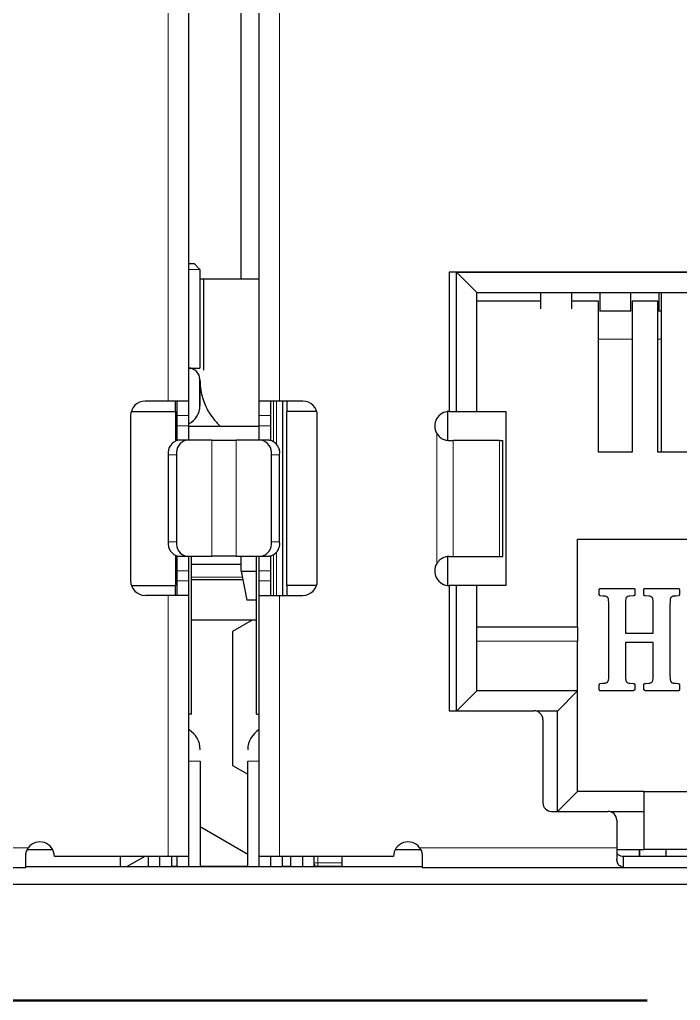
# Model space of a CAD drawing. Extents: x -260425 to 1294666, y -169889 to -2349.
# Drawn here: x 1001668.3 to 1001782.2, y -26633.6 to -26464.5 of the extents above; entities that cross this region are included whole.
import ezdxf

# ---------------------------------------------------------------- set-up
doc = ezdxf.new("R2010")
doc.units = 0
doc.header["$LTSCALE"] = 100
doc.layers.add('case', color=7, linetype='Continuous')
doc.layers.add('marking', color=7, linetype='Continuous')

# ---------------------------------------------------------------- blocks, each defined once
blk = doc.blocks.new('АТС')
at = {"layer": 'case', "lineweight": 18}
for points in [[(3236.9, 30.29), (3236.9, 30.29), (3236.9, -61.71), (3236.9, -61.71)], [(3256.1, -61.71), (3256.1, -61.71), (3256.1, 30.29), (3256.1, 30.29)], [(3242.35, -39.01), (3242.35, -39.01), (3240.4, -39.01), (3240.4, -39.01)], [(3316.9, -51.03), (3316.9, -51.03), (3311.1, -51.03), (3311.1, -51.03)], [(3321.9, -51.03), (3321.9, -51.03), (3321.3, -51.03), (3321.3, -51.03)], [(3255.04, -68.67), (3255.04, -68.67), (3255.04, -61.71), (3255.04, -61.71)], [(3255.58, -61.71), (3255.58, -61.71), (3255.58, -69.18), (3255.58, -69.18)], [(3238.4, -64.21), (3238.4, -64.21), (3240.4, -64.21), (3240.4, -64.21)], [(3252.6, -64.21), (3252.6, -64.21), (3254.6, -64.21), (3254.6, -64.21)], [(3240.4, -65.96), (3240.4, -65.96), (3238.4, -65.96), (3238.4, -65.96)], [(3252.6, -65.96), (3252.6, -65.96), (3254.6, -65.96), (3254.6, -65.96)], [(3283.2, -67.29), (3283.2, -67.29), (3283.2, -89.73), (3283.2, -89.73)], [(3244.41, -88.46), (3244.41, -88.46), (3244.41, -68.46), (3244.41, -68.46)], [(3248.59, -68.46), (3248.59, -68.46), (3248.59, -88.46), (3248.59, -88.46)], [(3286.04, -68.51), (3286.04, -68.51), (3286.04, -88.51), (3286.04, -88.51)], [(3294.03, -88.51), (3294.03, -88.51), (3294.03, -68.51), (3294.03, -68.51)], [(3236.9, -70.96), (3236.9, -70.96), (3238.31, -70.96), (3238.31, -70.96)], [(3256.1, -70.96), (3256.1, -70.96), (3254.69, -70.96), (3254.69, -70.96)], [(3238.31, -85.96), (3238.31, -85.96), (3236.9, -85.96), (3236.9, -85.96)], [(3256.1, -85.96), (3256.1, -85.96), (3254.69, -85.96), (3254.69, -85.96)], [(3255.58, -87.74), (3255.58, -87.74), (3255.58, -95.21), (3255.58, -95.21)], [(3255.04, -95.21), (3255.04, -95.21), (3255.04, -88.25), (3255.04, -88.25)], [(3240.4, -90.96), (3240.4, -90.96), (3238.4, -90.96), (3238.4, -90.96)], [(3252.6, -90.96), (3252.6, -90.96), (3254.6, -90.96), (3254.6, -90.96)], [(3240.4, -92.71), (3240.4, -92.71), (3238.4, -92.71), (3238.4, -92.71)], [(3240.9, -92.07), (3240.9, -92.07), (3249.66, -92.07), (3249.66, -92.07)], [(3254.6, -92.71), (3254.6, -92.71), (3252.6, -92.71), (3252.6, -92.71)], [(3236.9, -95.21), (3236.9, -95.21), (3236.9, -140.21), (3236.9, -140.21)], [(3256.1, -140.21), (3256.1, -140.21), (3256.1, -95.21), (3256.1, -95.21)], [(3307.5, -103.11), (3307.5, -103.11), (3290.1, -103.11), (3290.1, -103.11)], [(3178.75, -138.71), (3178.75, -138.71), (3212.75, -138.71), (3212.75, -138.71)], [(3262.7, -140.21), (3262.7, -140.21), (3262.7, -141.31), (3262.7, -141.31)], [(3280.25, -138.71), (3280.25, -138.71), (3314.25, -138.71), (3314.25, -138.71)], [(3262.05, -141.31), (3262.05, -141.31), (3262.7, -141.31), (3262.7, -141.31)], [(3262.7, -141.31), (3262.7, -141.31), (3262.7, -141.91), (3262.7, -141.91)], [(3262.7, -141.31), (3262.7, -141.31), (3266.85, -141.31), (3266.85, -141.31)]]:
    blk.add_open_spline(points, degree=3, dxfattribs=at)
at = {"layer": 'case', "lineweight": 25}
for points in [[(3240.4, 30.29), (3240.4, 30.29), (3240.4, -61.71), (3240.4, -61.71)], [(3252.6, -61.71), (3252.6, -61.71), (3252.6, 30.29), (3252.6, 30.29)], [(3249.45, -40.61), (3249.45, -40.61), (3249.45, 15.39), (3249.45, 15.39)], [(3240.4, -38.01), (3240.4, -38.01), (3241.35, -38.01), (3241.35, -38.01)], [(3242.35, -39.01), (3242.35, -39.01), (3241.35, -38.01), (3241.35, -38.01)], [(3242.35, -39.01), (3242.35, -39.01), (3242.35, -56.01), (3242.35, -56.01)], [(3391.15, -39.46), (3391.15, -39.46), (3285.35, -39.46), (3285.35, -39.46)], [(3285.35, -39.46), (3285.35, -39.46), (3285.35, -63.51), (3285.35, -63.51)], [(3286.6, -39.51), (3286.6, -39.51), (3391.15, -39.51), (3391.15, -39.51)], [(3286.6, -63.51), (3286.6, -63.51), (3286.6, -39.51), (3286.6, -39.51)], [(3286.6, -39.51), (3286.6, -39.51), (3290.1, -43.01), (3290.1, -43.01)], [(3242.35, -40.61), (3242.35, -40.61), (3242.95, -40.61), (3242.95, -40.61)], [(3242.95, -40.61), (3242.95, -40.61), (3242.95, -56.36), (3242.95, -56.36)], [(3242.95, -40.61), (3242.95, -40.61), (3252.6, -40.61), (3252.6, -40.61)], [(3290.1, -43.01), (3290.1, -43.01), (3388.9, -43.01), (3388.9, -43.01)], [(3290.1, -63.51), (3290.1, -63.51), (3290.1, -43.01), (3290.1, -43.01)], [(3301.1, -43.01), (3301.1, -43.01), (3301.1, -45.8), (3301.1, -45.8)], [(3306.5, -45.8), (3306.5, -45.8), (3306.5, -43.01), (3306.5, -43.01)], [(3311.3, -43.01), (3311.3, -43.01), (3311.3, -46.21), (3311.3, -46.21)], [(3316.7, -46.21), (3316.7, -46.21), (3316.7, -43.01), (3316.7, -43.01)], [(3321.5, -43.01), (3321.5, -43.01), (3321.5, -46.21), (3321.5, -46.21)], [(3321.9, -43.01), (3321.9, -43.01), (3321.9, -70.51), (3321.9, -70.51)], [(3301.1, -44.51), (3301.1, -44.51), (3290.1, -44.51), (3290.1, -44.51)], [(3306.7, -44.51), (3306.7, -44.51), (3306.5, -44.51), (3306.5, -44.51)], [(3311.1, -44.51), (3311.1, -44.51), (3306.7, -44.51), (3306.7, -44.51)], [(3311.1, -70.51), (3311.1, -70.51), (3311.1, -44.51), (3311.1, -44.51)], [(3316.9, -44.51), (3316.9, -44.51), (3316.9, -70.51), (3316.9, -70.51)], [(3321.3, -44.51), (3321.3, -44.51), (3316.9, -44.51), (3316.9, -44.51)], [(3321.3, -70.51), (3321.3, -70.51), (3321.3, -44.51), (3321.3, -44.51)], [(3316.7, -46.21), (3316.7, -46.21), (3311.3, -46.21), (3311.3, -46.21)], [(3321.9, -46.21), (3321.9, -46.21), (3321.5, -46.21), (3321.5, -46.21)], [(3240.4, -56.01), (3240.4, -56.01), (3242.35, -56.01), (3242.35, -56.01)], [(3242.35, -58.01), (3242.35, -56.92), (3241.48, -56.03), (3240.4, -56.01)], [(3242.35, -58.01), (3242.35, -58.01), (3242.35, -62.51), (3242.35, -62.51)], [(3236.9, -61.71), (3236.9, -61.71), (3232.9, -61.71), (3232.9, -61.71)], [(3240.4, -61.71), (3240.4, -61.71), (3236.9, -61.71), (3236.9, -61.71)], [(3238.15, -63.51), (3238.15, -63.51), (3238.15, -61.71), (3238.15, -61.71)], [(3238.4, -61.71), (3238.4, -61.71), (3238.4, -64.21), (3238.4, -64.21)], [(3240.4, -61.71), (3240.4, -61.71), (3240.4, -64.21), (3240.4, -64.21)], [(3240.4, -65.65), (3241.59, -65.06), (3242.35, -63.84), (3242.35, -62.51)], [(3256.1, -61.71), (3256.1, -61.71), (3252.6, -61.71), (3252.6, -61.71)], [(3252.6, -64.21), (3252.6, -64.21), (3252.6, -61.71), (3252.6, -61.71)], [(3254.6, -64.21), (3254.6, -64.21), (3254.6, -61.71), (3254.6, -61.71)], [(3260.1, -61.71), (3260.1, -61.71), (3256.1, -61.71), (3256.1, -61.71)], [(3256.6, -61.71), (3256.6, -61.71), (3256.6, -95.21), (3256.6, -95.21)], [(3257.35, -61.71), (3257.35, -61.71), (3257.35, -63.51), (3257.35, -63.51)], [(3262.6, -64.21), (3262.6, -62.83), (3261.48, -61.71), (3260.1, -61.71)], [(3230.4, -64.21), (3230.4, -64.21), (3230.4, -92.71), (3230.4, -92.71)], [(3230.5, -63.51), (3230.5, -63.51), (3238.15, -63.51), (3238.15, -63.51)], [(3238.15, -63.51), (3238.15, -63.51), (3238.15, -68.57), (3238.15, -68.57)], [(3238.4, -64.21), (3238.4, -64.21), (3238.4, -65.96), (3238.4, -65.96)], [(3240.4, -64.21), (3240.4, -64.21), (3240.4, -65.96), (3240.4, -65.96)], [(3252.6, -65.96), (3252.6, -65.96), (3252.6, -64.21), (3252.6, -64.21)], [(3254.6, -65.96), (3254.6, -65.96), (3254.6, -64.21), (3254.6, -64.21)], [(3262.5, -63.51), (3262.5, -63.51), (3257.35, -63.51), (3257.35, -63.51)], [(3257.35, -93.51), (3257.35, -93.51), (3257.35, -63.51), (3257.35, -63.51)], [(3262.6, -92.71), (3262.6, -92.71), (3262.6, -64.21), (3262.6, -64.21)], [(3285.1, -68.48), (3285.1, -68.48), (3285.1, -63.52), (3285.1, -63.52)], [(3285.35, -63.51), (3285.35, -63.51), (3286.6, -63.51), (3286.6, -63.51)], [(3286.6, -63.51), (3286.6, -63.51), (3290.1, -63.51), (3290.1, -63.51)], [(3290.1, -63.51), (3290.1, -63.51), (3295.1, -63.51), (3295.1, -63.51)], [(3295.1, -63.51), (3295.1, -63.51), (3295.1, -93.51), (3295.1, -93.51)], [(3238.4, -65.96), (3238.4, -65.96), (3238.4, -68.46), (3238.4, -68.46)], [(3240.4, -65.96), (3240.4, -65.96), (3240.4, -68.46), (3240.4, -68.46)], [(3240.4, -66.01), (3240.4, -66.01), (3252.6, -66.01), (3252.6, -66.01)], [(3252.6, -68.46), (3252.6, -68.46), (3252.6, -65.96), (3252.6, -65.96)], [(3254.6, -68.46), (3254.6, -68.46), (3254.6, -65.96), (3254.6, -65.96)], [(3238.67, -68.46), (3237.51, -68.69), (3236.73, -69.79), (3236.9, -70.96)], [(3240.08, -68.46), (3238.92, -68.69), (3238.15, -69.79), (3238.31, -70.96)], [(3238.67, -68.46), (3238.67, -68.46), (3238.4, -68.46), (3238.4, -68.46)], [(3238.4, -68.46), (3238.4, -68.46), (3238.4, -68.49), (3238.4, -68.49)], [(3240.08, -68.46), (3240.08, -68.46), (3238.67, -68.46), (3238.67, -68.46)], [(3244.41, -68.46), (3244.41, -68.46), (3240.08, -68.46), (3240.08, -68.46)], [(3244.41, -68.46), (3244.41, -68.46), (3246.5, -68.46), (3246.5, -68.46)], [(3246.5, -68.46), (3246.5, -68.46), (3248.59, -68.46), (3248.59, -68.46)], [(3252.92, -68.46), (3252.92, -68.46), (3248.59, -68.46), (3248.59, -68.46)], [(3254.33, -68.46), (3254.33, -68.46), (3252.92, -68.46), (3252.92, -68.46)], [(3254.69, -70.96), (3254.85, -69.79), (3254.08, -68.69), (3252.92, -68.46)], [(3256.1, -70.96), (3256.27, -69.79), (3255.49, -68.69), (3254.33, -68.46)], [(3254.33, -68.46), (3254.33, -68.46), (3254.6, -68.46), (3254.6, -68.46)], [(3254.6, -68.49), (3254.6, -68.49), (3254.6, -68.46), (3254.6, -68.46)], [(3285.35, -68.51), (3285.35, -68.51), (3286.04, -68.51), (3286.04, -68.51)], [(3294.03, -68.51), (3294.03, -68.51), (3286.04, -68.51), (3286.04, -68.51)], [(3294.03, -68.51), (3294.03, -68.51), (3294.57, -68.51), (3294.57, -68.51)], [(3294.57, -88.51), (3294.57, -88.51), (3294.57, -68.51), (3294.57, -68.51)], [(3236.9, -70.96), (3236.9, -70.96), (3236.9, -85.96), (3236.9, -85.96)], [(3238.31, -70.96), (3238.31, -70.96), (3238.31, -85.96), (3238.31, -85.96)], [(3254.69, -85.96), (3254.69, -85.96), (3254.69, -70.96), (3254.69, -70.96)], [(3256.1, -85.96), (3256.1, -85.96), (3256.1, -70.96), (3256.1, -70.96)], [(3316.9, -70.51), (3316.9, -70.51), (3311.1, -70.51), (3311.1, -70.51)], [(3327.1, -70.51), (3327.1, -70.51), (3321.3, -70.51), (3321.3, -70.51)], [(3236.9, -85.96), (3236.73, -87.13), (3237.51, -88.22), (3238.67, -88.46)], [(3238.31, -85.96), (3238.15, -87.13), (3238.92, -88.22), (3240.08, -88.46)], [(3252.92, -88.46), (3254.08, -88.22), (3254.85, -87.13), (3254.69, -85.96)], [(3254.33, -88.46), (3255.49, -88.22), (3256.27, -87.13), (3256.1, -85.96)], [(3307.5, -85.51), (3307.5, -85.51), (3371.5, -85.51), (3371.5, -85.51)], [(3307.5, -100.61), (3307.5, -100.61), (3307.5, -85.51), (3307.5, -85.51)], [(3238.15, -88.35), (3238.15, -88.35), (3238.15, -93.51), (3238.15, -93.51)], [(3238.4, -88.43), (3238.4, -88.43), (3238.4, -88.46), (3238.4, -88.46)], [(3238.4, -88.46), (3238.4, -88.46), (3238.67, -88.46), (3238.67, -88.46)], [(3238.4, -88.46), (3238.4, -88.46), (3238.4, -90.96), (3238.4, -90.96)], [(3238.67, -88.46), (3238.67, -88.46), (3240.08, -88.46), (3240.08, -88.46)], [(3240.08, -88.46), (3240.08, -88.46), (3244.41, -88.46), (3244.41, -88.46)], [(3240.4, -88.46), (3240.4, -88.46), (3240.4, -90.96), (3240.4, -90.96)], [(3240.9, -115.71), (3240.9, -115.71), (3240.9, -88.46), (3240.9, -88.46)], [(3246.5, -88.46), (3246.5, -88.46), (3244.41, -88.46), (3244.41, -88.46)], [(3248.59, -88.46), (3248.59, -88.46), (3246.5, -88.46), (3246.5, -88.46)], [(3248.59, -88.46), (3248.59, -88.46), (3252.92, -88.46), (3252.92, -88.46)], [(3249.45, -91.01), (3249.45, -91.01), (3249.45, -88.46), (3249.45, -88.46)], [(3252.1, -115.71), (3252.1, -115.71), (3252.1, -88.46), (3252.1, -88.46)], [(3252.6, -90.96), (3252.6, -90.96), (3252.6, -88.46), (3252.6, -88.46)], [(3252.92, -88.46), (3252.92, -88.46), (3254.33, -88.46), (3254.33, -88.46)], [(3254.6, -88.46), (3254.6, -88.46), (3254.33, -88.46), (3254.33, -88.46)], [(3254.6, -88.46), (3254.6, -88.46), (3254.6, -88.43), (3254.6, -88.43)], [(3254.6, -90.96), (3254.6, -90.96), (3254.6, -88.46), (3254.6, -88.46)], [(3285.1, -93.49), (3285.1, -93.49), (3285.1, -88.54), (3285.1, -88.54)], [(3285.35, -88.51), (3285.35, -88.51), (3286.04, -88.51), (3286.04, -88.51)], [(3286.04, -88.51), (3286.04, -88.51), (3294.03, -88.51), (3294.03, -88.51)], [(3294.03, -88.51), (3294.03, -88.51), (3294.57, -88.51), (3294.57, -88.51)], [(3238.4, -90.96), (3238.4, -90.96), (3238.4, -92.71), (3238.4, -92.71)], [(3240.4, -90.96), (3240.4, -90.96), (3240.4, -92.71), (3240.4, -92.71)], [(3240.9, -89.81), (3240.9, -89.81), (3249.45, -89.81), (3249.45, -89.81)], [(3249.45, -91.01), (3249.45, -91.01), (3250.45, -96.01), (3250.45, -96.01)], [(3249.45, -91.01), (3249.45, -91.01), (3252.1, -91.01), (3252.1, -91.01)], [(3252.6, -92.71), (3252.6, -92.71), (3252.6, -90.96), (3252.6, -90.96)], [(3254.6, -92.71), (3254.6, -92.71), (3254.6, -90.96), (3254.6, -90.96)], [(3238.4, -92.71), (3238.4, -92.71), (3238.4, -95.21), (3238.4, -95.21)], [(3240.4, -92.71), (3240.4, -92.71), (3240.4, -95.21), (3240.4, -95.21)], [(3241.12, -92.51), (3241.12, -92.51), (3240.9, -92.51), (3240.9, -92.51)], [(3249.75, -92.51), (3249.75, -92.51), (3241.12, -92.51), (3241.12, -92.51)], [(3252.6, -95.21), (3252.6, -95.21), (3252.6, -92.71), (3252.6, -92.71)], [(3254.6, -95.21), (3254.6, -95.21), (3254.6, -92.71), (3254.6, -92.71)], [(3260.1, -95.21), (3261.48, -95.21), (3262.6, -94.09), (3262.6, -92.71)], [(3230.53, -93.51), (3230.53, -93.51), (3238.15, -93.51), (3238.15, -93.51)], [(3238.15, -95.21), (3238.15, -95.21), (3238.15, -93.51), (3238.15, -93.51)], [(3257.35, -93.51), (3257.35, -93.51), (3257.35, -95.21), (3257.35, -95.21)], [(3262.47, -93.51), (3262.47, -93.51), (3257.35, -93.51), (3257.35, -93.51)], [(3286.6, -93.51), (3286.6, -93.51), (3285.35, -93.51), (3285.35, -93.51)], [(3285.35, -93.51), (3285.35, -93.51), (3285.35, -115.11), (3285.35, -115.11)], [(3286.6, -115.11), (3286.6, -115.11), (3286.6, -93.51), (3286.6, -93.51)], [(3290.1, -93.51), (3290.1, -93.51), (3286.6, -93.51), (3286.6, -93.51)], [(3290.1, -111.66), (3290.1, -111.66), (3290.1, -93.51), (3290.1, -93.51)], [(3295.1, -93.51), (3295.1, -93.51), (3290.1, -93.51), (3290.1, -93.51)], [(3311.22, -95.03), (3311.22, -95.03), (3311.22, -94.28), (3311.22, -94.28)], [(3311.43, -94.01), (3311.43, -94.01), (3317.08, -94.01), (3317.08, -94.01)], [(3317.36, -94.19), (3317.36, -94.19), (3317.36, -95.04), (3317.36, -95.04)], [(3318.91, -95.04), (3318.91, -95.04), (3318.91, -94.19), (3318.91, -94.19)], [(3319.19, -94.01), (3319.19, -94.01), (3324.85, -94.01), (3324.85, -94.01)], [(3325.05, -94.28), (3325.05, -94.28), (3325.05, -95.03), (3325.05, -95.03)], [(3236.9, -95.21), (3236.9, -95.21), (3232.9, -95.21), (3232.9, -95.21)], [(3240.4, -95.21), (3240.4, -95.21), (3236.9, -95.21), (3236.9, -95.21)], [(3240.4, -95.21), (3240.4, -95.21), (3240.4, -140.21), (3240.4, -140.21)], [(3252.1, -96.01), (3252.1, -96.01), (3250.45, -96.01), (3250.45, -96.01)], [(3252.6, -140.21), (3252.6, -140.21), (3252.6, -95.21), (3252.6, -95.21)], [(3252.6, -95.21), (3252.6, -95.21), (3256.1, -95.21), (3256.1, -95.21)], [(3256.1, -95.21), (3256.1, -95.21), (3260.1, -95.21), (3260.1, -95.21)], [(3311.4, -95.29), (3311.4, -95.29), (3311.22, -95.03), (3311.22, -95.03)], [(3311.86, -95.33), (3311.86, -95.33), (3311.4, -95.29), (3311.4, -95.29)], [(3312.19, -95.35), (3312.19, -95.35), (3311.86, -95.33), (3311.86, -95.33)], [(3312.86, -109.31), (3312.86, -109.31), (3312.86, -96.37), (3312.86, -96.37)], [(3315.74, -96.37), (3315.74, -96.37), (3315.73, -97.03), (3315.73, -97.03)], [(3317.09, -95.29), (3317.09, -95.29), (3316.47, -95.34), (3316.47, -95.34)], [(3319.8, -95.34), (3319.8, -95.34), (3319.18, -95.29), (3319.18, -95.29)], [(3320.55, -97.03), (3320.55, -97.03), (3320.54, -96.37), (3320.54, -96.37)], [(3324.42, -95.33), (3324.42, -95.33), (3324.09, -95.35), (3324.09, -95.35)], [(3324.87, -95.29), (3324.87, -95.29), (3324.42, -95.33), (3324.42, -95.33)], [(3325.05, -95.03), (3325.05, -95.03), (3324.87, -95.29), (3324.87, -95.29)], [(3315.73, -97.03), (3315.73, -97.03), (3315.73, -101.75), (3315.73, -101.75)], [(3320.55, -101.75), (3320.55, -101.75), (3320.55, -97.03), (3320.55, -97.03)], [(3323.41, -97.06), (3323.41, -97.06), (3323.41, -108.62), (3323.41, -108.62)], [(3252.1, -99.51), (3252.1, -99.51), (3240.9, -99.51), (3240.9, -99.51)], [(3251.38, -99.51), (3251.38, -99.51), (3248, -101.46), (3248, -101.46)], [(3290.1, -100.61), (3290.1, -100.61), (3307.5, -100.61), (3307.5, -100.61)], [(3248, -101.46), (3248, -101.46), (3248, -124.55), (3248, -124.55)], [(3307.5, -111.66), (3307.5, -111.66), (3307.5, -103.11), (3307.5, -103.11)], [(3315.73, -101.75), (3315.73, -101.75), (3320.55, -101.75), (3320.55, -101.75)], [(3320.55, -103.36), (3320.55, -103.36), (3315.73, -103.36), (3315.73, -103.36)], [(3315.73, -103.36), (3315.73, -103.36), (3315.73, -108.64), (3315.73, -108.64)], [(3320.55, -108.64), (3320.55, -108.64), (3320.55, -103.36), (3320.55, -103.36)], [(3315.73, -108.64), (3315.73, -108.64), (3315.74, -109.3), (3315.74, -109.3)], [(3320.54, -109.3), (3320.54, -109.3), (3320.55, -108.64), (3320.55, -108.64)], [(3311.22, -110.65), (3311.22, -110.65), (3311.4, -110.39), (3311.4, -110.39)], [(3311.22, -111.4), (3311.22, -111.4), (3311.22, -110.65), (3311.22, -110.65)], [(3311.4, -110.39), (3311.4, -110.39), (3311.86, -110.35), (3311.86, -110.35)], [(3311.86, -110.35), (3311.86, -110.35), (3312.19, -110.33), (3312.19, -110.33)], [(3316.47, -110.34), (3316.47, -110.34), (3317.09, -110.39), (3317.09, -110.39)], [(3317.36, -111.49), (3317.36, -111.49), (3317.08, -111.67), (3317.08, -111.67)], [(3317.36, -110.65), (3317.36, -110.65), (3317.36, -111.49), (3317.36, -111.49)], [(3318.91, -111.49), (3318.91, -111.49), (3318.91, -110.65), (3318.91, -110.65)], [(3319.19, -111.67), (3319.19, -111.67), (3318.91, -111.49), (3318.91, -111.49)], [(3319.18, -110.39), (3319.18, -110.39), (3319.8, -110.34), (3319.8, -110.34)], [(3324.1, -110.33), (3324.1, -110.33), (3324.44, -110.35), (3324.44, -110.35)], [(3324.44, -110.35), (3324.44, -110.35), (3324.9, -110.39), (3324.9, -110.39)], [(3324.9, -110.39), (3324.9, -110.39), (3325.05, -110.66), (3325.05, -110.66)], [(3325.05, -110.66), (3325.05, -110.66), (3325.05, -111.4), (3325.05, -111.4)], [(3286.65, -115.11), (3286.65, -115.11), (3290.1, -111.66), (3290.1, -111.66)], [(3307.5, -111.66), (3307.5, -111.66), (3290.1, -111.66), (3290.1, -111.66)], [(3304, -115.16), (3304, -115.16), (3307.5, -111.66), (3307.5, -111.66)], [(3307.5, -129.01), (3307.5, -129.01), (3307.5, -111.66), (3307.5, -111.66)], [(3317.08, -111.67), (3317.08, -111.67), (3311.43, -111.67), (3311.43, -111.67)], [(3324.88, -111.67), (3324.88, -111.67), (3319.19, -111.67), (3319.19, -111.67)], [(3240.9, -115.71), (3240.9, -115.71), (3240.4, -115.71), (3240.4, -115.71)], [(3252.1, -115.71), (3252.1, -115.71), (3252.6, -115.71), (3252.6, -115.71)], [(3285.35, -115.11), (3285.35, -115.11), (3300, -115.11), (3300, -115.11)], [(3304, -115.16), (3304, -115.16), (3300.38, -115.16), (3300.38, -115.16)], [(3301.5, -116.61), (3301.5, -116.61), (3301.5, -130.96), (3301.5, -130.96)], [(3304, -132.46), (3304, -132.46), (3304, -115.16), (3304, -115.16)], [(3242.4, -121.81), (3242.4, -120.39), (3241.65, -119.08), (3240.44, -118.36)], [(3252.56, -118.36), (3251.35, -119.09), (3250.6, -120.39), (3250.6, -121.81)], [(3242.4, -123.81), (3242.4, -123.81), (3242.4, -142.01), (3242.4, -142.01)], [(3248, -124.55), (3248, -124.55), (3250.6, -126.06), (3250.6, -126.06)], [(3250.6, -142.01), (3250.6, -142.01), (3250.6, -123.81), (3250.6, -123.81)], [(3304.05, -132.46), (3304.05, -132.46), (3307.5, -129.01), (3307.5, -129.01)], [(3319, -129.01), (3319, -129.01), (3307.5, -129.01), (3307.5, -129.01)], [(3319, -132.51), (3319, -132.51), (3319, -129.01), (3319, -129.01)], [(3319, -129.01), (3319, -129.01), (3360, -129.01), (3360, -129.01)], [(3303, -132.46), (3303, -132.46), (3312.75, -132.46), (3312.75, -132.46)], [(3319, -132.51), (3319, -132.51), (3313.13, -132.51), (3313.13, -132.51)], [(3319, -139.01), (3319, -139.01), (3319, -132.51), (3319, -132.51)], [(3250.6, -139.88), (3250.6, -139.88), (3242.4, -135.14), (3242.4, -135.14)], [(3314.25, -133.96), (3314.25, -133.96), (3314.25, -138.71), (3314.25, -138.71)], [(3212.25, -140.21), (3212.25, -140.21), (3212.25, -142.21), (3212.25, -142.21)], [(3212.59, -139.01), (3212.59, -139.01), (3216.94, -139.01), (3216.94, -139.01)], [(3236.9, -140.21), (3236.9, -140.21), (3217.25, -140.21), (3217.25, -140.21)], [(3228.65, -142.01), (3228.65, -142.01), (3228.65, -140.21), (3228.65, -140.21)], [(3232.83, -140.21), (3232.83, -140.21), (3229.71, -142.01), (3229.71, -142.01)], [(3233.45, -140.21), (3233.45, -140.21), (3233.45, -142.01), (3233.45, -142.01)], [(3235.45, -142.01), (3235.45, -142.01), (3235.45, -140.21), (3235.45, -140.21)], [(3240.4, -140.21), (3240.4, -140.21), (3236.9, -140.21), (3236.9, -140.21)], [(3237.45, -140.21), (3237.45, -140.21), (3237.45, -142.01), (3237.45, -142.01)], [(3238.4, -140.21), (3238.4, -140.21), (3238.4, -142.01), (3238.4, -142.01)], [(3240.4, -140.21), (3240.4, -140.21), (3240.4, -142.01), (3240.4, -142.01)], [(3256.1, -140.21), (3256.1, -140.21), (3252.6, -140.21), (3252.6, -140.21)], [(3252.6, -142.01), (3252.6, -142.01), (3252.6, -140.21), (3252.6, -140.21)], [(3254.6, -142.01), (3254.6, -142.01), (3254.6, -140.21), (3254.6, -140.21)], [(3275.75, -140.21), (3275.75, -140.21), (3256.1, -140.21), (3256.1, -140.21)], [(3256.6, -142.01), (3256.6, -142.01), (3256.6, -140.21), (3256.6, -140.21)], [(3258.05, -142.01), (3258.05, -142.01), (3258.05, -140.21), (3258.05, -140.21)], [(3260.05, -140.21), (3260.05, -140.21), (3260.05, -142.01), (3260.05, -142.01)], [(3262.05, -142.01), (3262.05, -142.01), (3262.05, -140.21), (3262.05, -140.21)], [(3266.85, -140.21), (3266.85, -140.21), (3266.85, -142.01), (3266.85, -142.01)], [(3276.06, -139.01), (3276.06, -139.01), (3280.43, -139.01), (3280.43, -139.01)], [(3280.75, -142.21), (3280.75, -142.21), (3280.75, -140.21), (3280.75, -140.21)], [(3314.25, -138.71), (3314.25, -138.71), (3314.25, -140.71), (3314.25, -140.71)], [(3314.25, -139.01), (3314.25, -139.01), (3319, -139.01), (3319, -139.01)], [(3315.42, -142.17), (3315.42, -142.17), (3315.42, -140.19), (3315.42, -140.19)], [(3315.42, -140.19), (3315.42, -140.19), (3361.08, -140.19), (3361.08, -140.19)], [(3318.1, -139.01), (3318.1, -139.01), (3318.1, -140.19), (3318.1, -140.19)], [(3318.15, -139.01), (3318.15, -139.01), (3318.15, -140.19), (3318.15, -140.19)], [(3360, -139.01), (3360, -139.01), (3319, -139.01), (3319, -139.01)], [(3322.75, -140.19), (3322.75, -140.19), (3322.75, -139.01), (3322.75, -139.01)], [(3280.75, -142.01), (3280.75, -142.01), (3212.25, -142.01), (3212.25, -142.01)], [(3237.5, -141.91), (3237.5, -141.91), (3237.5, -142.01), (3237.5, -142.01)], [(3237.5, -141.91), (3237.5, -141.91), (3238.4, -141.91), (3238.4, -141.91)], [(3242.4, -141.91), (3242.4, -141.91), (3242.85, -141.91), (3242.85, -141.91)], [(3242.85, -141.91), (3242.85, -141.91), (3242.85, -142.01), (3242.85, -142.01)], [(3242.85, -141.91), (3242.85, -141.91), (3250.6, -141.91), (3250.6, -141.91)], [(3256.6, -141.91), (3256.6, -141.91), (3258.05, -141.91), (3258.05, -141.91)], [(3262.05, -141.57), (3262.11, -141.71), (3262.21, -141.83), (3262.34, -141.91)], [(3262.05, -141.91), (3262.05, -141.91), (3266.85, -141.91), (3266.85, -141.91)], [(3212.25, -142.21), (3212.25, -142.21), (3097.25, -142.21), (3097.25, -142.21)], [(3395.75, -142.21), (3395.75, -142.21), (3280.75, -142.21), (3280.75, -142.21)], [(3361.08, -142.17), (3361.08, -142.17), (3315.42, -142.17), (3315.42, -142.17)], [(1965, -145.01), (1965, -145.01), (3427, -145.01), (3427, -145.01)]]:
    blk.add_open_spline(points, degree=3, dxfattribs=at)
for points, knots in [([(3242.35, -62.51), (3242.35, -61.75), (3242.35, -60.99), (3242.35, -60.24), (3242.35, -60.24), (3242.35, -59.86), (3242.35, -59.49), (3242.35, -59.12), (3242.35, -59.12), (3242.35, -58.93), (3242.35, -58.75), (3242.35, -58.56), (3242.35, -58.56), (3242.35, -58.43), (3242.35, -58.3), (3242.35, -58.16), (3242.35, -58.16), (3242.35, -58.13), (3242.35, -58.09), (3242.35, -58.06), (3242.35, -58.06), (3242.35, -58.04), (3242.35, -58.03), (3242.35, -58.02), (3242.35, -58.02), (3242.35, -58.02), (3242.35, -58.01), (3242.35, -58.01)], [0, 0, 0, 0, 0.125, 0.125, 0.125, 0.125, 0.25, 0.25, 0.25, 0.25, 0.375, 0.375, 0.375, 0.375, 0.5, 0.5, 0.5, 0.5, 0.625, 0.625, 0.625, 0.625, 0.75, 0.75, 0.75, 0.75, 1, 1, 1, 1]), ([(3242.35, -58.01), (3242.38, -58.64), (3242.42, -59.26), (3242.51, -59.87), (3242.51, -59.87), (3242.65, -60.74), (3242.92, -61.58), (3243.26, -62.37), (3243.26, -62.37), (3243.61, -63.17), (3244.04, -63.93), (3244.59, -64.62), (3244.59, -64.62), (3244.97, -65.11), (3245.41, -65.56), (3245.85, -66.01)], [0, 0, 0, 0, 0.2, 0.2, 0.2, 0.2, 0.4, 0.4, 0.4, 0.4, 0.6, 0.6, 0.6, 0.6, 1, 1, 1, 1]), ([(3232.9, -61.71), (3232.24, -61.71), (3231.6, -61.97), (3231.13, -62.44), (3231.13, -62.44), (3230.66, -62.91), (3230.4, -63.54), (3230.4, -64.21)], [0, 0, 0, 0, 0.333333, 0.333333, 0.333333, 0.333333, 1, 1, 1, 1]), ([(3240.95, -65.3), (3241.15, -65.14), (3241.34, -64.97), (3241.51, -64.79), (3241.51, -64.79), (3241.71, -64.56), (3241.86, -64.31), (3241.99, -64.05), (3241.99, -64.05), (3242.16, -63.7), (3242.27, -63.33), (3242.32, -62.95), (3242.32, -62.95), (3242.34, -62.84), (3242.34, -62.74), (3242.35, -62.64), (3242.35, -62.64), (3242.35, -62.61), (3242.35, -62.58), (3242.35, -62.55), (3242.35, -62.55), (3242.35, -62.54), (3242.35, -62.53), (3242.35, -62.52), (3242.35, -62.52), (3242.35, -62.52), (3242.35, -62.51), (3242.35, -62.51)], [0, 0, 0, 0, 0.125, 0.125, 0.125, 0.125, 0.25, 0.25, 0.25, 0.25, 0.375, 0.375, 0.375, 0.375, 0.5, 0.5, 0.5, 0.5, 0.625, 0.625, 0.625, 0.625, 0.75, 0.75, 0.75, 0.75, 1, 1, 1, 1]), ([(3285.35, -63.51), (3284.45, -63.51), (3283.62, -63.99), (3283.18, -64.77), (3283.18, -64.77), (3282.73, -65.55), (3282.74, -66.51), (3283.2, -67.29)], [0, 0, 0, 0, 0.333333, 0.333333, 0.333333, 0.333333, 1, 1, 1, 1]), ([(3283.2, -67.29), (3283.35, -67.49), (3283.5, -67.7), (3283.68, -67.87), (3283.68, -67.87), (3283.86, -68.04), (3284.08, -68.17), (3284.3, -68.27), (3284.3, -68.27), (3284.5, -68.37), (3284.71, -68.43), (3284.9, -68.47), (3284.9, -68.47), (3285.06, -68.49), (3285.2, -68.5), (3285.35, -68.51)], [0, 0, 0, 0, 0.2, 0.2, 0.2, 0.2, 0.4, 0.4, 0.4, 0.4, 0.6, 0.6, 0.6, 0.6, 1, 1, 1, 1]), ([(3285.35, -88.51), (3285.16, -88.52), (3284.97, -88.53), (3284.76, -88.58), (3284.76, -88.58), (3284.56, -88.63), (3284.33, -88.71), (3284.12, -88.83), (3284.12, -88.83), (3283.92, -88.94), (3283.73, -89.08), (3283.57, -89.25), (3283.57, -89.25), (3283.44, -89.39), (3283.32, -89.56), (3283.2, -89.73)], [0, 0, 0, 0, 0.2, 0.2, 0.2, 0.2, 0.4, 0.4, 0.4, 0.4, 0.6, 0.6, 0.6, 0.6, 1, 1, 1, 1]), ([(3283.2, -89.73), (3282.74, -90.5), (3282.73, -91.46), (3283.18, -92.24), (3283.18, -92.24), (3283.62, -93.02), (3284.45, -93.51), (3285.35, -93.51)], [0, 0, 0, 0, 0.333333, 0.333333, 0.333333, 0.333333, 1, 1, 1, 1]), ([(3230.4, -92.71), (3230.4, -93.37), (3230.66, -94.01), (3231.13, -94.47), (3231.13, -94.47), (3231.6, -94.94), (3232.24, -95.21), (3232.9, -95.21)], [0, 0, 0, 0, 0.333333, 0.333333, 0.333333, 0.333333, 1, 1, 1, 1]), ([(3311.22, -94.28), (3311.22, -94.24), (3311.23, -94.2), (3311.23, -94.17), (3311.23, -94.17), (3311.24, -94.13), (3311.25, -94.1), (3311.27, -94.08), (3311.27, -94.08), (3311.28, -94.07), (3311.29, -94.06), (3311.3, -94.05), (3311.3, -94.05), (3311.31, -94.04), (3311.33, -94.03), (3311.34, -94.03), (3311.34, -94.03), (3311.35, -94.02), (3311.37, -94.02), (3311.38, -94.01), (3311.38, -94.01), (3311.4, -94.01), (3311.42, -94.01), (3311.43, -94.01)], [0, 0, 0, 0, 0.142857, 0.142857, 0.142857, 0.142857, 0.285714, 0.285714, 0.285714, 0.285714, 0.428571, 0.428571, 0.428571, 0.428571, 0.571429, 0.571429, 0.571429, 0.571429, 0.714286, 0.714286, 0.714286, 0.714286, 1, 1, 1, 1]), ([(3317.08, -94.01), (3317.12, -94.01), (3317.16, -94.01), (3317.2, -94.02), (3317.2, -94.02), (3317.23, -94.03), (3317.26, -94.04), (3317.29, -94.05), (3317.29, -94.05), (3317.3, -94.06), (3317.31, -94.07), (3317.32, -94.08), (3317.32, -94.08), (3317.33, -94.09), (3317.34, -94.1), (3317.34, -94.11), (3317.34, -94.11), (3317.35, -94.12), (3317.36, -94.13), (3317.36, -94.15), (3317.36, -94.15), (3317.36, -94.16), (3317.36, -94.17), (3317.36, -94.19)], [0, 0, 0, 0, 0.142857, 0.142857, 0.142857, 0.142857, 0.285714, 0.285714, 0.285714, 0.285714, 0.428571, 0.428571, 0.428571, 0.428571, 0.571429, 0.571429, 0.571429, 0.571429, 0.714286, 0.714286, 0.714286, 0.714286, 1, 1, 1, 1]), ([(3318.91, -94.19), (3318.91, -94.17), (3318.91, -94.16), (3318.91, -94.15), (3318.91, -94.15), (3318.92, -94.13), (3318.92, -94.12), (3318.93, -94.11), (3318.93, -94.11), (3318.93, -94.1), (3318.94, -94.09), (3318.95, -94.08), (3318.95, -94.08), (3318.96, -94.07), (3318.97, -94.06), (3318.98, -94.05), (3318.98, -94.05), (3319, -94.04), (3319.03, -94.03), (3319.06, -94.02), (3319.06, -94.02), (3319.1, -94.01), (3319.15, -94.01), (3319.19, -94.01)], [0, 0, 0, 0, 0.142857, 0.142857, 0.142857, 0.142857, 0.285714, 0.285714, 0.285714, 0.285714, 0.428571, 0.428571, 0.428571, 0.428571, 0.571429, 0.571429, 0.571429, 0.571429, 0.714286, 0.714286, 0.714286, 0.714286, 1, 1, 1, 1]), ([(3324.85, -94.01), (3324.86, -94.01), (3324.88, -94.01), (3324.89, -94.01), (3324.89, -94.01), (3324.91, -94.02), (3324.92, -94.02), (3324.94, -94.03), (3324.94, -94.03), (3324.95, -94.03), (3324.96, -94.04), (3324.97, -94.05), (3324.97, -94.05), (3324.98, -94.06), (3324.99, -94.07), (3325, -94.08), (3325, -94.08), (3325.02, -94.1), (3325.03, -94.13), (3325.04, -94.17), (3325.04, -94.17), (3325.05, -94.2), (3325.05, -94.24), (3325.05, -94.28)], [0, 0, 0, 0, 0.142857, 0.142857, 0.142857, 0.142857, 0.285714, 0.285714, 0.285714, 0.285714, 0.428571, 0.428571, 0.428571, 0.428571, 0.571429, 0.571429, 0.571429, 0.571429, 0.714286, 0.714286, 0.714286, 0.714286, 1, 1, 1, 1]), ([(3312.69, -95.58), (3312.66, -95.55), (3312.64, -95.52), (3312.6, -95.49), (3312.6, -95.49), (3312.57, -95.47), (3312.53, -95.44), (3312.49, -95.43), (3312.49, -95.43), (3312.4, -95.38), (3312.29, -95.37), (3312.19, -95.35)], [0, 0, 0, 0, 0.25, 0.25, 0.25, 0.25, 0.5, 0.5, 0.5, 0.5, 1, 1, 1, 1]), ([(3312.86, -96.37), (3312.85, -96.21), (3312.85, -96.05), (3312.81, -95.89), (3312.81, -95.89), (3312.8, -95.83), (3312.79, -95.77), (3312.76, -95.71), (3312.76, -95.71), (3312.74, -95.67), (3312.72, -95.63), (3312.69, -95.58)], [0, 0, 0, 0, 0.25, 0.25, 0.25, 0.25, 0.5, 0.5, 0.5, 0.5, 1, 1, 1, 1]), ([(3315.93, -95.54), (3315.9, -95.58), (3315.87, -95.62), (3315.85, -95.66), (3315.85, -95.66), (3315.82, -95.72), (3315.81, -95.78), (3315.79, -95.84), (3315.79, -95.84), (3315.76, -96.02), (3315.75, -96.19), (3315.74, -96.37)], [0, 0, 0, 0, 0.25, 0.25, 0.25, 0.25, 0.5, 0.5, 0.5, 0.5, 1, 1, 1, 1]), ([(3316.47, -95.34), (3316.36, -95.35), (3316.25, -95.37), (3316.15, -95.4), (3316.15, -95.4), (3316.1, -95.42), (3316.06, -95.44), (3316.02, -95.46), (3316.02, -95.46), (3315.99, -95.49), (3315.96, -95.51), (3315.93, -95.54)], [0, 0, 0, 0, 0.25, 0.25, 0.25, 0.25, 0.5, 0.5, 0.5, 0.5, 1, 1, 1, 1]), ([(3317.36, -95.04), (3317.36, -95.08), (3317.36, -95.11), (3317.35, -95.14), (3317.35, -95.14), (3317.34, -95.16), (3317.33, -95.17), (3317.32, -95.19), (3317.32, -95.19), (3317.32, -95.2), (3317.31, -95.21), (3317.3, -95.22), (3317.3, -95.22), (3317.28, -95.23), (3317.27, -95.24), (3317.26, -95.25), (3317.26, -95.25), (3317.24, -95.26), (3317.23, -95.26), (3317.21, -95.27), (3317.21, -95.27), (3317.17, -95.28), (3317.13, -95.29), (3317.09, -95.29)], [0, 0, 0, 0, 0.142857, 0.142857, 0.142857, 0.142857, 0.285714, 0.285714, 0.285714, 0.285714, 0.428571, 0.428571, 0.428571, 0.428571, 0.571429, 0.571429, 0.571429, 0.571429, 0.714286, 0.714286, 0.714286, 0.714286, 1, 1, 1, 1]), ([(3319.18, -95.29), (3319.14, -95.29), (3319.1, -95.28), (3319.06, -95.27), (3319.06, -95.27), (3319.04, -95.26), (3319.03, -95.26), (3319.01, -95.25), (3319.01, -95.25), (3319, -95.24), (3318.98, -95.23), (3318.97, -95.22), (3318.97, -95.22), (3318.96, -95.21), (3318.95, -95.2), (3318.94, -95.19), (3318.94, -95.19), (3318.94, -95.17), (3318.93, -95.16), (3318.92, -95.14), (3318.92, -95.14), (3318.91, -95.11), (3318.91, -95.08), (3318.91, -95.04)], [0, 0, 0, 0, 0.142857, 0.142857, 0.142857, 0.142857, 0.285714, 0.285714, 0.285714, 0.285714, 0.428571, 0.428571, 0.428571, 0.428571, 0.571429, 0.571429, 0.571429, 0.571429, 0.714286, 0.714286, 0.714286, 0.714286, 1, 1, 1, 1]), ([(3320.35, -95.56), (3320.32, -95.53), (3320.29, -95.5), (3320.25, -95.48), (3320.25, -95.48), (3320.21, -95.45), (3320.17, -95.43), (3320.13, -95.41), (3320.13, -95.41), (3320.02, -95.37), (3319.91, -95.36), (3319.8, -95.34)], [0, 0, 0, 0, 0.25, 0.25, 0.25, 0.25, 0.5, 0.5, 0.5, 0.5, 1, 1, 1, 1]), ([(3320.54, -96.37), (3320.53, -96.2), (3320.52, -96.03), (3320.49, -95.86), (3320.49, -95.86), (3320.48, -95.8), (3320.46, -95.74), (3320.43, -95.68), (3320.43, -95.68), (3320.41, -95.64), (3320.38, -95.6), (3320.35, -95.56)], [0, 0, 0, 0, 0.25, 0.25, 0.25, 0.25, 0.5, 0.5, 0.5, 0.5, 1, 1, 1, 1]), ([(3323.54, -95.65), (3323.52, -95.71), (3323.5, -95.77), (3323.48, -95.83), (3323.48, -95.83), (3323.46, -95.92), (3323.45, -96.02), (3323.44, -96.12), (3323.44, -96.12), (3323.42, -96.43), (3323.42, -96.74), (3323.41, -97.06)], [0, 0, 0, 0, 0.25, 0.25, 0.25, 0.25, 0.5, 0.5, 0.5, 0.5, 1, 1, 1, 1]), ([(3324.09, -95.35), (3324.03, -95.36), (3323.96, -95.37), (3323.9, -95.39), (3323.9, -95.39), (3323.85, -95.4), (3323.79, -95.42), (3323.75, -95.45), (3323.75, -95.45), (3323.7, -95.48), (3323.66, -95.51), (3323.63, -95.54), (3323.63, -95.54), (3323.59, -95.57), (3323.57, -95.61), (3323.54, -95.65)], [0, 0, 0, 0, 0.2, 0.2, 0.2, 0.2, 0.4, 0.4, 0.4, 0.4, 0.6, 0.6, 0.6, 0.6, 1, 1, 1, 1]), ([(3307.5, -100.61), (3307.5, -100.64), (3307.5, -100.68), (3307.5, -100.8), (3307.5, -100.8), (3307.5, -100.91), (3307.5, -101.11), (3307.5, -101.34), (3307.5, -101.34), (3307.5, -101.57), (3307.5, -101.85), (3307.5, -102.15), (3307.5, -102.15), (3307.5, -102.45), (3307.5, -102.78), (3307.5, -103.11)], [0, 0, 0, 0, 0.2, 0.2, 0.2, 0.2, 0.4, 0.4, 0.4, 0.4, 0.6, 0.6, 0.6, 0.6, 1, 1, 1, 1]), ([(3312.72, -110.06), (3312.74, -110.02), (3312.76, -109.98), (3312.78, -109.94), (3312.78, -109.94), (3312.8, -109.88), (3312.81, -109.82), (3312.82, -109.77), (3312.82, -109.77), (3312.85, -109.62), (3312.86, -109.46), (3312.86, -109.31)], [0, 0, 0, 0, 0.25, 0.25, 0.25, 0.25, 0.5, 0.5, 0.5, 0.5, 1, 1, 1, 1]), ([(3315.74, -109.3), (3315.75, -109.47), (3315.76, -109.65), (3315.79, -109.82), (3315.79, -109.82), (3315.8, -109.88), (3315.82, -109.94), (3315.85, -110), (3315.85, -110), (3315.87, -110.04), (3315.9, -110.08), (3315.93, -110.12)], [0, 0, 0, 0, 0.25, 0.25, 0.25, 0.25, 0.5, 0.5, 0.5, 0.5, 1, 1, 1, 1]), ([(3320.34, -110.12), (3320.37, -110.08), (3320.4, -110.04), (3320.42, -110), (3320.42, -110), (3320.45, -109.94), (3320.47, -109.88), (3320.48, -109.82), (3320.48, -109.82), (3320.52, -109.65), (3320.53, -109.47), (3320.54, -109.3)], [0, 0, 0, 0, 0.25, 0.25, 0.25, 0.25, 0.5, 0.5, 0.5, 0.5, 1, 1, 1, 1]), ([(3323.41, -108.62), (3323.42, -108.95), (3323.42, -109.27), (3323.45, -109.6), (3323.45, -109.6), (3323.46, -109.7), (3323.47, -109.8), (3323.5, -109.9), (3323.5, -109.9), (3323.51, -109.96), (3323.54, -110.02), (3323.56, -110.08)], [0, 0, 0, 0, 0.25, 0.25, 0.25, 0.25, 0.5, 0.5, 0.5, 0.5, 1, 1, 1, 1]), ([(3311.43, -111.67), (3311.4, -111.67), (3311.37, -111.67), (3311.34, -111.66), (3311.34, -111.66), (3311.33, -111.65), (3311.31, -111.64), (3311.3, -111.64), (3311.3, -111.64), (3311.29, -111.63), (3311.28, -111.62), (3311.27, -111.61), (3311.27, -111.61), (3311.27, -111.59), (3311.26, -111.58), (3311.25, -111.57), (3311.25, -111.57), (3311.24, -111.55), (3311.24, -111.54), (3311.23, -111.52), (3311.23, -111.52), (3311.23, -111.48), (3311.22, -111.44), (3311.22, -111.4)], [0, 0, 0, 0, 0.142857, 0.142857, 0.142857, 0.142857, 0.285714, 0.285714, 0.285714, 0.285714, 0.428571, 0.428571, 0.428571, 0.428571, 0.571429, 0.571429, 0.571429, 0.571429, 0.714286, 0.714286, 0.714286, 0.714286, 1, 1, 1, 1]), ([(3312.19, -110.33), (3312.25, -110.32), (3312.31, -110.31), (3312.37, -110.3), (3312.37, -110.3), (3312.42, -110.29), (3312.47, -110.27), (3312.52, -110.24), (3312.52, -110.24), (3312.56, -110.22), (3312.6, -110.2), (3312.63, -110.16), (3312.63, -110.16), (3312.66, -110.13), (3312.69, -110.1), (3312.72, -110.06)], [0, 0, 0, 0, 0.2, 0.2, 0.2, 0.2, 0.4, 0.4, 0.4, 0.4, 0.6, 0.6, 0.6, 0.6, 1, 1, 1, 1]), ([(3315.93, -110.12), (3315.96, -110.16), (3315.99, -110.19), (3316.03, -110.21), (3316.03, -110.21), (3316.07, -110.24), (3316.11, -110.26), (3316.16, -110.28), (3316.16, -110.28), (3316.26, -110.32), (3316.37, -110.33), (3316.47, -110.34)], [0, 0, 0, 0, 0.25, 0.25, 0.25, 0.25, 0.5, 0.5, 0.5, 0.5, 1, 1, 1, 1]), ([(3317.09, -110.39), (3317.13, -110.39), (3317.17, -110.4), (3317.21, -110.41), (3317.21, -110.41), (3317.23, -110.42), (3317.24, -110.43), (3317.26, -110.44), (3317.26, -110.44), (3317.27, -110.45), (3317.28, -110.46), (3317.3, -110.47), (3317.3, -110.47), (3317.31, -110.48), (3317.32, -110.49), (3317.32, -110.5), (3317.32, -110.5), (3317.33, -110.52), (3317.34, -110.53), (3317.35, -110.55), (3317.35, -110.55), (3317.36, -110.58), (3317.36, -110.62), (3317.36, -110.65)], [0, 0, 0, 0, 0.142857, 0.142857, 0.142857, 0.142857, 0.285714, 0.285714, 0.285714, 0.285714, 0.428571, 0.428571, 0.428571, 0.428571, 0.571429, 0.571429, 0.571429, 0.571429, 0.714286, 0.714286, 0.714286, 0.714286, 1, 1, 1, 1]), ([(3318.91, -110.65), (3318.91, -110.62), (3318.91, -110.58), (3318.92, -110.55), (3318.92, -110.55), (3318.93, -110.53), (3318.94, -110.52), (3318.94, -110.51), (3318.94, -110.51), (3318.95, -110.49), (3318.96, -110.48), (3318.97, -110.47), (3318.97, -110.47), (3319, -110.45), (3319.03, -110.43), (3319.06, -110.42), (3319.06, -110.42), (3319.1, -110.4), (3319.14, -110.4), (3319.18, -110.39)], [0, 0, 0, 0, 0.166667, 0.166667, 0.166667, 0.166667, 0.333333, 0.333333, 0.333333, 0.333333, 0.5, 0.5, 0.5, 0.5, 0.666667, 0.666667, 0.666667, 0.666667, 1, 1, 1, 1]), ([(3319.8, -110.34), (3319.9, -110.33), (3320.01, -110.31), (3320.11, -110.28), (3320.11, -110.28), (3320.15, -110.26), (3320.19, -110.24), (3320.23, -110.21), (3320.23, -110.21), (3320.27, -110.19), (3320.3, -110.16), (3320.34, -110.12)], [0, 0, 0, 0, 0.25, 0.25, 0.25, 0.25, 0.5, 0.5, 0.5, 0.5, 1, 1, 1, 1]), ([(3323.56, -110.08), (3323.59, -110.11), (3323.62, -110.15), (3323.65, -110.18), (3323.65, -110.18), (3323.69, -110.21), (3323.73, -110.24), (3323.77, -110.26), (3323.77, -110.26), (3323.82, -110.28), (3323.87, -110.3), (3323.92, -110.31), (3323.92, -110.31), (3323.98, -110.32), (3324.04, -110.32), (3324.1, -110.33)], [0, 0, 0, 0, 0.2, 0.2, 0.2, 0.2, 0.4, 0.4, 0.4, 0.4, 0.6, 0.6, 0.6, 0.6, 1, 1, 1, 1]), ([(3325.05, -111.4), (3325.05, -111.44), (3325.05, -111.48), (3325.04, -111.52), (3325.04, -111.52), (3325.03, -111.55), (3325.02, -111.58), (3325.01, -111.61), (3325.01, -111.61), (3325, -111.62), (3324.99, -111.63), (3324.98, -111.64), (3324.98, -111.64), (3324.97, -111.64), (3324.96, -111.65), (3324.95, -111.66), (3324.95, -111.66), (3324.94, -111.66), (3324.93, -111.67), (3324.92, -111.67), (3324.92, -111.67), (3324.91, -111.67), (3324.89, -111.67), (3324.88, -111.67)], [0, 0, 0, 0, 0.142857, 0.142857, 0.142857, 0.142857, 0.285714, 0.285714, 0.285714, 0.285714, 0.428571, 0.428571, 0.428571, 0.428571, 0.571429, 0.571429, 0.571429, 0.571429, 0.714286, 0.714286, 0.714286, 0.714286, 1, 1, 1, 1]), ([(3301.5, -116.61), (3301.5, -116.21), (3301.34, -115.83), (3301.06, -115.55), (3301.06, -115.55), (3300.78, -115.27), (3300.4, -115.11), (3300, -115.11)], [0, 0, 0, 0, 0.333333, 0.333333, 0.333333, 0.333333, 1, 1, 1, 1]), ([(3301.5, -130.96), (3301.5, -131.35), (3301.66, -131.74), (3301.94, -132.02), (3301.94, -132.02), (3302.22, -132.3), (3302.6, -132.46), (3303, -132.46)], [0, 0, 0, 0, 0.333333, 0.333333, 0.333333, 0.333333, 1, 1, 1, 1]), ([(3314.25, -133.96), (3314.25, -133.56), (3314.09, -133.18), (3313.81, -132.9), (3313.81, -132.9), (3313.53, -132.62), (3313.15, -132.46), (3312.75, -132.46)], [0, 0, 0, 0, 0.333333, 0.333333, 0.333333, 0.333333, 1, 1, 1, 1]), ([(3217.25, -140.21), (3217.25, -139.13), (3216.56, -138.18), (3215.54, -137.84), (3215.54, -137.84), (3214.52, -137.5), (3213.4, -137.85), (3212.75, -138.71)], [0, 0, 0, 0, 0.333333, 0.333333, 0.333333, 0.333333, 1, 1, 1, 1]), ([(3280.25, -138.71), (3279.6, -137.85), (3278.48, -137.5), (3277.46, -137.84), (3277.46, -137.84), (3276.44, -138.18), (3275.75, -139.13), (3275.75, -140.21)], [0, 0, 0, 0, 0.333333, 0.333333, 0.333333, 0.333333, 1, 1, 1, 1]), ([(3212.75, -138.71), (3212.62, -138.91), (3212.49, -139.12), (3212.41, -139.34), (3212.41, -139.34), (3212.32, -139.56), (3212.27, -139.79), (3212.26, -140.02), (3212.26, -140.02), (3212.25, -140.08), (3212.25, -140.14), (3212.25, -140.21)], [0, 0, 0, 0, 0.25, 0.25, 0.25, 0.25, 0.5, 0.5, 0.5, 0.5, 1, 1, 1, 1]), ([(3280.75, -140.21), (3280.73, -139.98), (3280.72, -139.76), (3280.66, -139.53), (3280.66, -139.53), (3280.6, -139.31), (3280.5, -139.08), (3280.37, -138.88), (3280.37, -138.88), (3280.33, -138.82), (3280.29, -138.76), (3280.25, -138.71)], [0, 0, 0, 0, 0.25, 0.25, 0.25, 0.25, 0.5, 0.5, 0.5, 0.5, 1, 1, 1, 1]), ([(3314.25, -139.56), (3314.26, -139.62), (3314.27, -139.67), (3314.3, -139.72), (3314.3, -139.72), (3314.33, -139.78), (3314.38, -139.83), (3314.43, -139.87), (3314.43, -139.87), (3314.57, -139.98), (3314.74, -140.05), (3314.91, -140.1), (3314.91, -140.1), (3315.08, -140.14), (3315.25, -140.17), (3315.42, -140.19)], [0, 0, 0, 0, 0.2, 0.2, 0.2, 0.2, 0.4, 0.4, 0.4, 0.4, 0.6, 0.6, 0.6, 0.6, 1, 1, 1, 1]), ([(3315.42, -142.17), (3315.21, -142.09), (3314.99, -142.01), (3314.79, -141.86), (3314.79, -141.86), (3314.63, -141.74), (3314.48, -141.57), (3314.4, -141.35), (3314.4, -141.35), (3314.32, -141.16), (3314.28, -140.94), (3314.25, -140.71)], [0, 0, 0, 0, 0.25, 0.25, 0.25, 0.25, 0.5, 0.5, 0.5, 0.5, 1, 1, 1, 1])]:
    blk.add_open_spline(points, degree=3, knots=knots, dxfattribs=at)
at = {"layer": 'case', "lineweight": 18}
for points in [[(3242.4, -123.81), (3242.37, -123.81), (3242.35, -123.81), (3242.26, -123.81), (3242.26, -123.81), (3242.18, -123.81), (3242.04, -123.81), (3241.86, -123.81), (3241.86, -123.81), (3241.69, -123.81), (3241.48, -123.81), (3241.23, -123.81), (3241.23, -123.81), (3240.98, -123.81), (3240.69, -123.81), (3240.4, -123.81)], [(3252.6, -123.81), (3252.31, -123.81), (3252.02, -123.81), (3251.77, -123.81), (3251.77, -123.81), (3251.52, -123.81), (3251.31, -123.81), (3251.14, -123.81), (3251.14, -123.81), (3250.96, -123.81), (3250.82, -123.81), (3250.74, -123.81), (3250.74, -123.81), (3250.65, -123.81), (3250.63, -123.81), (3250.6, -123.81)]]:
    blk.add_open_spline(points, degree=3, knots=[0, 0, 0, 0, 0.2, 0.2, 0.2, 0.2, 0.4, 0.4, 0.4, 0.4, 0.6, 0.6, 0.6, 0.6, 1, 1, 1, 1], dxfattribs=at)
at = {"layer": 'marking', "lineweight": 50}
blk.add_open_spline([(3319.5, -165.03), (3319.5, -165.03), (3176, -165.03), (3176, -165.03)], degree=3, dxfattribs=at)

msp = doc.modelspace()

# ---------------------------------------------------------------- block references
msp.add_blockref('АТС', (998457.03, -26468.52))

doc.saveas('drawing.dxf')
